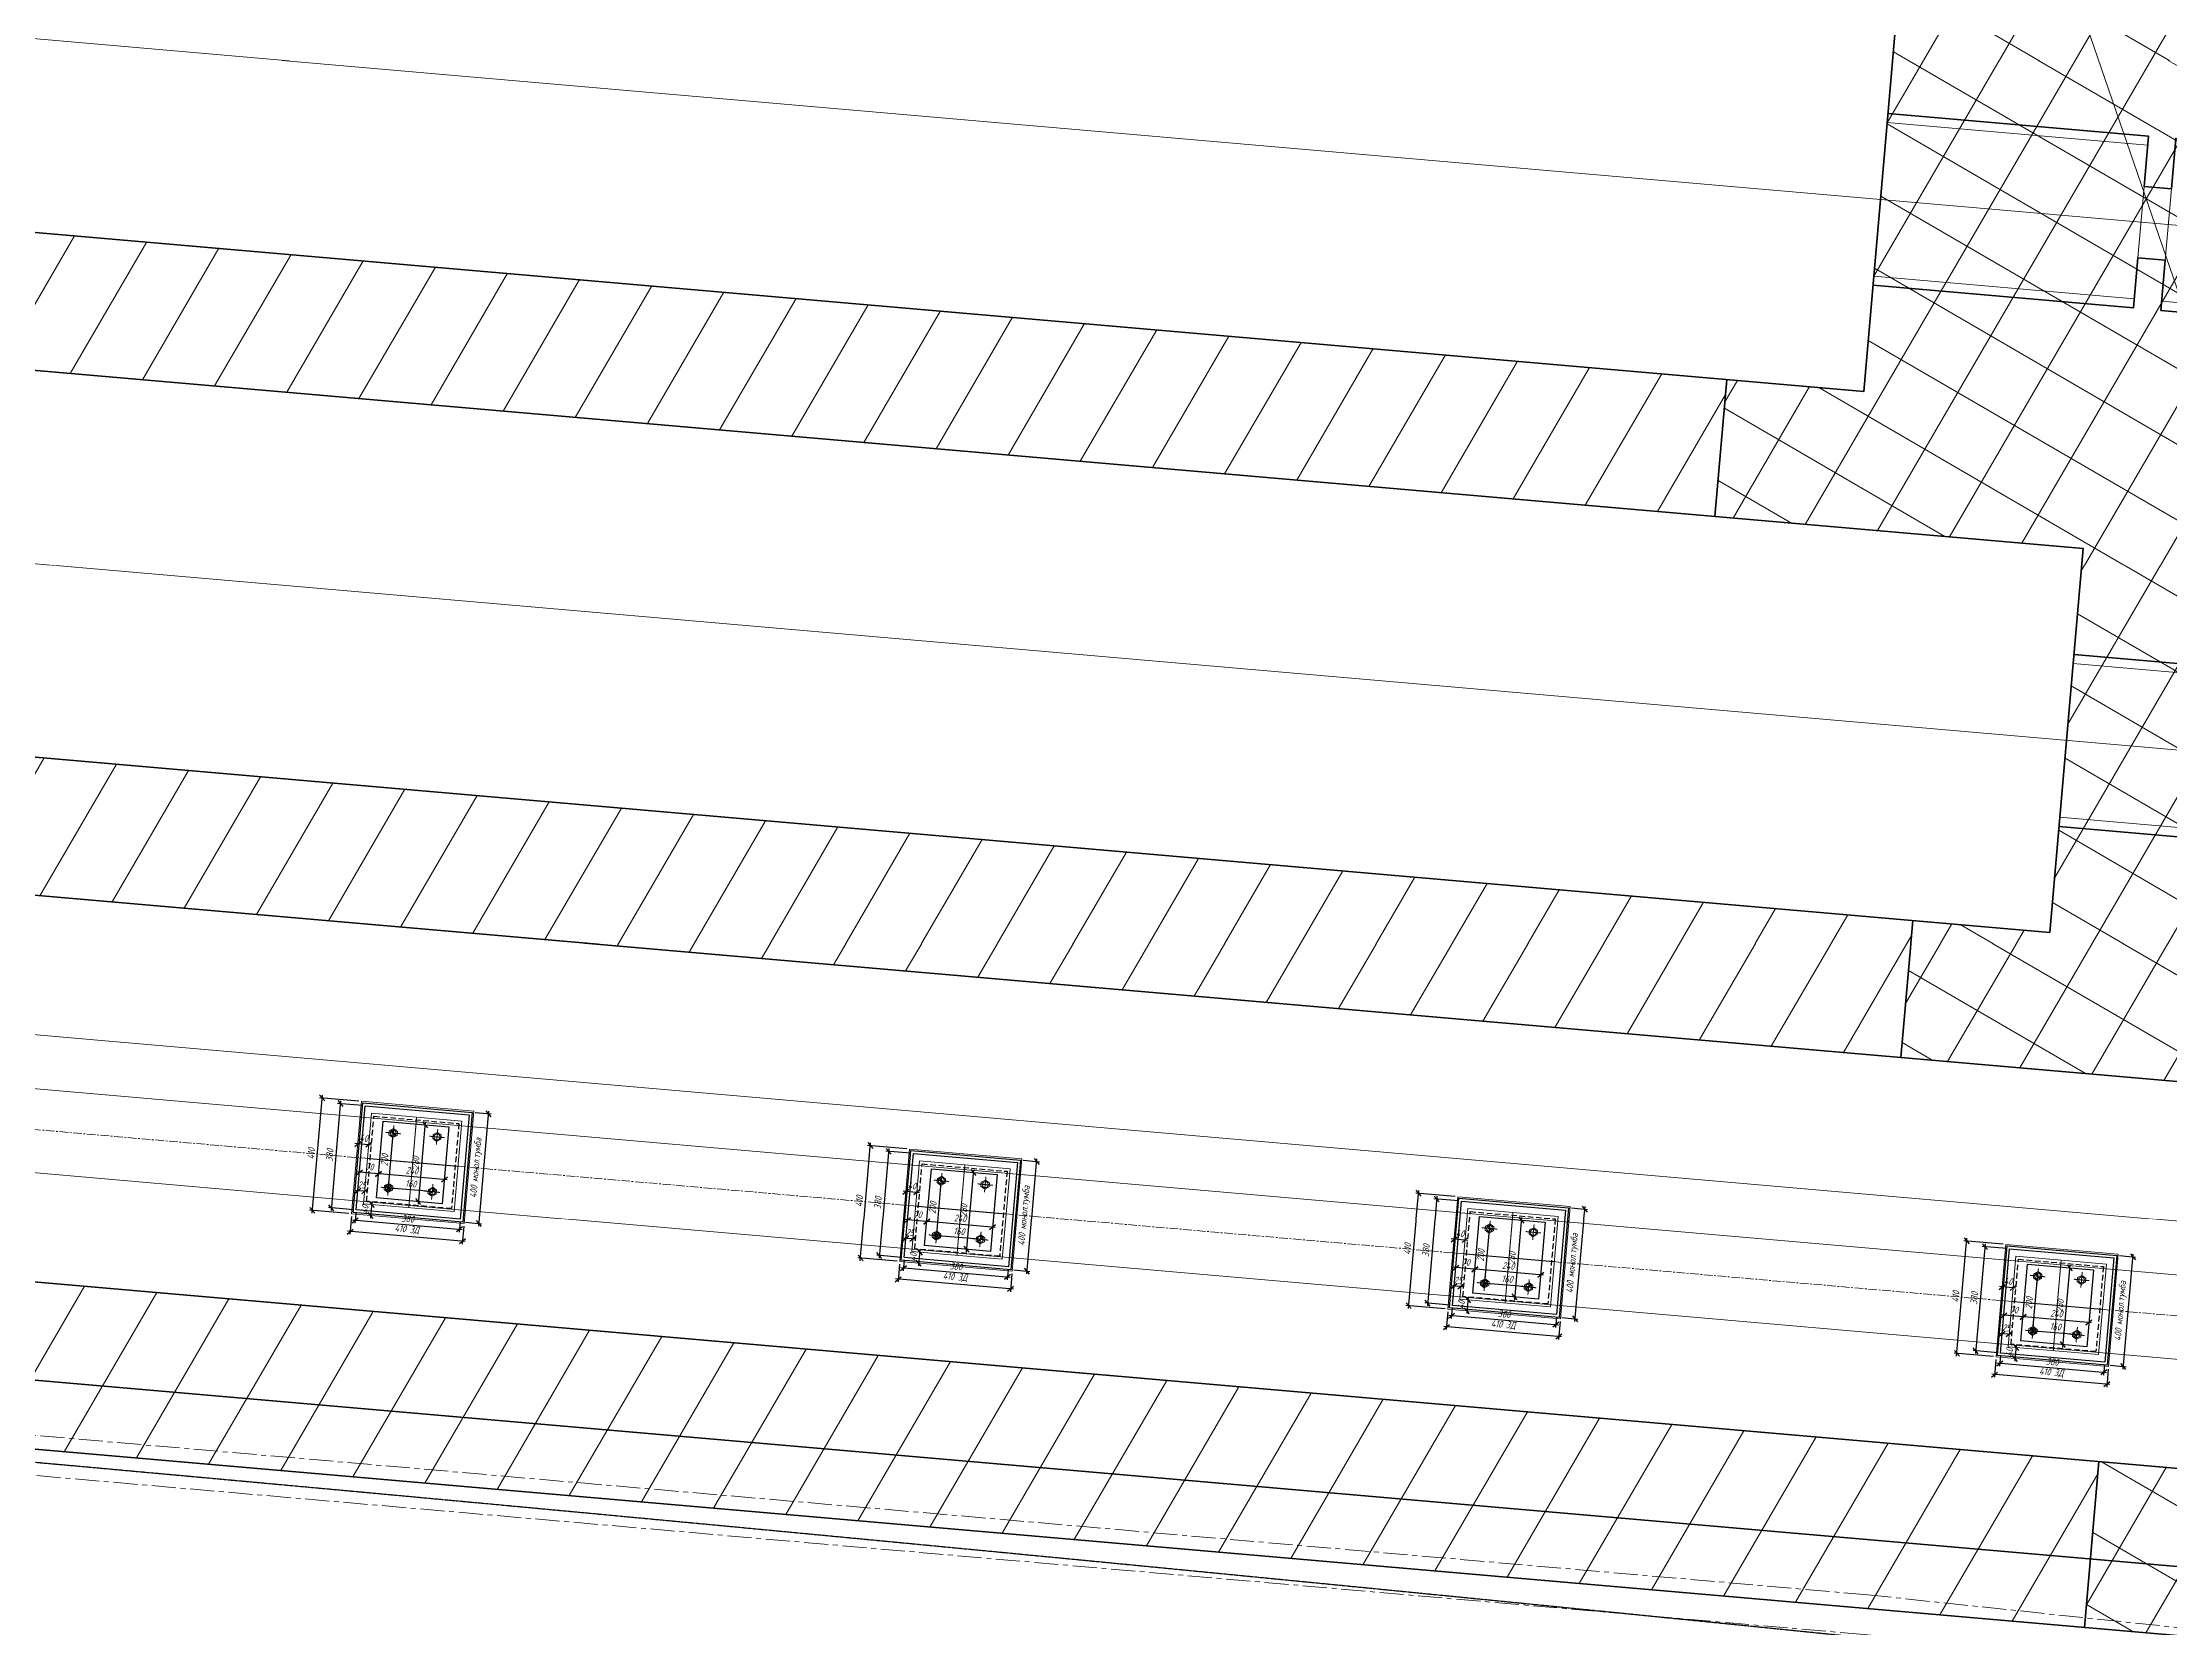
# Model space of a CAD drawing. Header units: millimetres. Extents: x 265754 to 14267433, y -6145605 to 2433772.
# Drawn here: x 8016554 to 8024285, y -584554 to -578795 of the extents above; entities that cross this region are included whole.
import ezdxf
from ezdxf import colors
from ezdxf.entities.mleader import LeaderData, LeaderLine
from ezdxf.math import Vec2, Vec3

# ---------------------------------------------------------------- set-up
doc = ezdxf.new("R2010")
doc.units = ezdxf.units.MM
for name, pattern in [('осевая', [2, 1.25, -0.25, 0.25, -0.25]), ('осеваяX2', [4, 2.5, -0.5, 0.5, -0.5]), ('Штриховая', [3, 2, -1])]:
    doc.linetypes.add(name, pattern=pattern)
for name, color, linetype, lineweight in [('Выноски', 3, 'Continuous', 15), ('ИС_Med', 7, 'Continuous', 35), ('ИС_Невид', 4, 'Штриховая', 18), ('ИС_Ось', 3, 'осевая', 18), ('ИС_Тон', 3, 'Continuous', 18), ('ИС_Штр', 3, 'Continuous', 9), ('МДП_Ось', 1, 'осеваяX2', 30)]:
    doc.layers.add(name, color=color, linetype=linetype, lineweight=lineweight)
doc.layers.add('ИС_Вспомогательная', color=2, linetype='Continuous', lineweight=18, plot=False)
doc.styles.add('0', font='isocpeur.ttf', dxfattribs={"width": 0.8, "oblique": 15})
doc.styles.add('ISOCPEUR', font='isocpeur.ttf', dxfattribs={"width": 0.8, "oblique": 15, "height": 2.5})
doc.dimstyles.new('М10', dxfattribs={"dimscale": 10, "dimtxt": 2.5, "dimasz": 2, "dimexe": 1, "dimexo": 1, "dimgap": 1, "dimtad": 1, "dimdec": 0, "dimtxsty": '0', "dimblk1": 'OBLIQUE', "dimblk2": 'OBLIQUE', "dimsah": 1, "dimcen": 2.5, "dimdle": 1, "dimclrd": 256, "dimclre": 256, "dimclrt": 256, "dimaunit": 1, "dimadec": 0, "dimazin": 0, "dimtfac": 0.75, "dimtdec": 0, "dimtmove": 1, "dimatfit": 2, "dimldrblk": 'OBLIQUE', "dimfxl": 1, "dimtolj": 1, "dimtzin": 0, "dimlwd": -1, "dimlwe": -1, "dimarcsym": 0})

# ---------------------------------------------------------------- blocks, each defined once
blk = doc.blocks.new('_None')
blk = doc.blocks.new('болт БО')
at = {"layer": 'ИС_Тон', "linetype": 'осевая'}
for p, q in [((-27.8473755350301, 0.1288116181356145), (27.84737553503055, -0.1288116181353871)), ((-0.1288116180771794, -27.84737553508876), (0.1288116183113743, 27.84737553520426))]:
    blk.add_line(p, q, dxfattribs=at)
at = {"layer": 'ИС_Тон'}
blk.add_lwpolyline([(14.96664636836476, -7.295342044146537), (15.03303712032357, 7.157535470322273), (0.07648264958743312, 16.64982433590194), (-14.96664636713922, 7.295342045052394), (-15.03303711909848, -7.157535469416189), (-0.07648264836325325, -16.64982433522869)], close=True, dxfattribs=at)
blk.add_circle((1.168700691778213e-10, -4.547473508864641e-13), 11, dxfattribs=at)
blk = doc.blocks.new('_OBLIQUE')
at = {"color": 0, "linetype": 'ByBlock', "lineweight": -2}
blk.add_line((0.5000000000000001, 0.4999999999999999), (-0.5000000000000001, -0.4999999999999999), dxfattribs=at)
blk = doc.blocks.new('*D1533')
at = {"layer": 'Defpoints', "transparency": 16777216}
blk.add_line((134.5914304819017, -114.4579757231986), (-45.40856951812748, -114.4579756184248), dxfattribs=at)
at = {"layer": 'Defpoints', "color": 0, "transparency": 16777216}
for p in [(-35.40856951812748, -114.4579756242165), (-35.40856951812748, -114.4579756242456), (124.5914304819016, -114.4579757191823)]:
    blk.add_point(p, dxfattribs=at)
at = {"layer": 'Defpoints', "transparency": 16777216, "xscale": 20, "yscale": 20, "zscale": 20}
for p, rotation in [((-35.40856951812748, -114.4579756242456), 179.9999999666495), ((124.5914304819016, -114.4579757173778), 359.9999999666495)]:
    blk.add_blockref('_OBLIQUE', p, dxfattribs=dict(at, rotation=rotation))
at = {"layer": 'Defpoints', "transparency": 16777216, "insert": (44.5914304949838, -91.95797567081172), "char_height": 25, "attachment_point": 5, "rotation": 359.99999996664945, "style": '0'}
blk.add_mtext('\\A1;160', dxfattribs=at)
blk = doc.blocks.new('*D1534')
at = {"layer": 'Defpoints', "transparency": 16777216}
blk.add_line((-35.40880475775335, -124.5088569954387), (-35.4088047577534, 95.49114300493969), dxfattribs=at)
at = {"layer": 'Defpoints', "color": 0, "transparency": 16777216}
for p in [(-35.4088047577534, 85.49114300493969), (-35.4088047577534, 85.49114300493969), (-35.40880479215413, -114.5088569954387)]:
    blk.add_point(p, dxfattribs=at)
at = {"layer": 'Defpoints', "transparency": 16777216, "xscale": 20, "yscale": 20, "zscale": 20}
for p, rotation in [((-35.4088047577534, 85.49114300493969), 90), ((-35.40880475775335, -114.5088569954387), 270)]:
    blk.add_blockref('_OBLIQUE', p, dxfattribs=dict(at, rotation=rotation))
at = {"layer": 'Defpoints', "transparency": 16777216, "insert": (-57.90880475775337, -14.5088569952495), "char_height": 25, "attachment_point": 5, "rotation": 90, "style": '0'}
blk.add_mtext('\\A1;200', dxfattribs=at)
blk = doc.blocks.new('*D1536')
at = {"layer": 'Defpoints', "transparency": 16777216}
blk.add_line((174.5911951518792, -66.70392639015336), (-85.40880484814988, -66.70392623881344), dxfattribs=at)
at = {"layer": 'Defpoints', "color": 0, "transparency": 16777216}
for p in [(-75.40880484814988, -66.70392624469241), (-75.40880484814988, -66.7039262446342), (164.5911951518792, -66.70392638715566)]:
    blk.add_point(p, dxfattribs=at)
at = {"layer": 'Defpoints', "transparency": 16777216, "xscale": 20, "yscale": 20, "zscale": 20}
for p, rotation in [((-75.40880484814988, -66.7039262446342), 179.9999999666495), ((164.5911951518792, -66.70392638433259), 359.9999999666495)]:
    blk.add_blockref('_OBLIQUE', p, dxfattribs=dict(at, rotation=rotation))
at = {"layer": 'Defpoints', "transparency": 16777216, "insert": (44.59119516496138, -44.2039263144834), "char_height": 25, "attachment_point": 5, "rotation": 359.99999996664945, "style": '0'}
blk.add_mtext('\\A1;240', dxfattribs=at)
blk = doc.blocks.new('*D1537')
at = {"layer": 'Defpoints', "transparency": 16777216}
blk.add_line((77.35079307766861, 135.49114293803), (77.35079307766868, -164.5088570619701), dxfattribs=at)
at = {"layer": 'Defpoints', "color": 0, "transparency": 16777216}
for p in [(77.35079324385154, 125.49114293803), (77.35079307763957, -154.5088570619701), (77.35079307766867, -154.5088570619701)]:
    blk.add_point(p, dxfattribs=at)
at = {"layer": 'Defpoints', "transparency": 16777216, "xscale": 20, "yscale": 20, "zscale": 20}
for p, rotation in [((77.35079307766861, 125.49114293803), 90), ((77.35079307766867, -154.5088570619701), 270)]:
    blk.add_blockref('_OBLIQUE', p, dxfattribs=dict(at, rotation=rotation))
at = {"layer": 'Defpoints', "transparency": 16777216, "insert": (54.85079307766863, -14.50885706197007), "char_height": 25, "attachment_point": 5, "rotation": 90, "style": '0'}
blk.add_mtext('\\A1;280', dxfattribs=at)
blk = doc.blocks.new('*D1538')
at = {"layer": 'Defpoints', "transparency": 16777216}
blk.add_line((-65.40880484809168, -66.70392624972737), (-155.4088048480917, -66.70392619734048), dxfattribs=at)
at = {"layer": 'Defpoints', "color": 0, "transparency": 16777216}
for p in [(-145.4088048480917, -66.70392620316125), (-145.4088048480917, -66.70392620316125), (-75.40880484809168, -66.70392624469241)]:
    blk.add_point(p, dxfattribs=at)
at = {"layer": 'Defpoints', "transparency": 16777216, "xscale": 20, "yscale": 20, "zscale": 20}
for p, rotation in [((-145.4088048480917, -66.70392620316125), 179.9999999666495), ((-75.40880484809168, -66.70392624390661), 359.9999999666495)]:
    blk.add_blockref('_OBLIQUE', p, dxfattribs=dict(at, rotation=rotation))
at = {"layer": 'Defpoints', "transparency": 16777216, "insert": (-110.408804834995, -44.20392622353393), "char_height": 25, "attachment_point": 5, "rotation": 359.99999996664945, "style": '0'}
blk.add_mtext('\\A1;70', dxfattribs=at)
blk = doc.blocks.new('*D1539')
at = {"layer": 'Defpoints', "transparency": 16777216}
blk.add_line((-110.4088048882259, -134.31600171639), (-155.4088048882259, -134.3160016901966), dxfattribs=at)
at = {"layer": 'Defpoints', "color": 0, "transparency": 16777216}
for p in [(-145.4088048882259, -134.3160016960464), (-145.4088048882259, -134.3160016960173), (-120.4088048882259, -134.3160017108894)]:
    blk.add_point(p, dxfattribs=at)
at = {"layer": 'Defpoints', "transparency": 16777216, "xscale": 20, "yscale": 20, "zscale": 20}
for p, rotation in [((-145.4088048882259, -134.3160016960173), 179.9999999666495), ((-120.4088048882259, -134.3160017105693), 359.9999999666495)]:
    blk.add_blockref('_OBLIQUE', p, dxfattribs=dict(at, rotation=rotation))
at = {"layer": 'Defpoints', "transparency": 16777216, "insert": (-132.9088048751582, -111.8160017034679), "char_height": 25, "attachment_point": 5, "rotation": 359.99999996664945, "style": '0'}
blk.add_mtext('\\A1;25', dxfattribs=at)
blk = doc.blocks.new('*D1540')
at = {"layer": 'Defpoints', "transparency": 16777216}
blk.add_line((-110.4088047874975, 35.37111904114136), (-170.4088047874975, 35.37111907606595), dxfattribs=at)
at = {"layer": 'Defpoints', "color": 0, "transparency": 16777216}
for p in [(-160.4088047874975, 35.37111907024519), (-160.4088047874975, 35.37111907024519), (-120.4088047874975, 35.37111904652556)]:
    blk.add_point(p, dxfattribs=at)
at = {"layer": 'Defpoints', "transparency": 16777216, "xscale": 20, "yscale": 20, "zscale": 20}
for p, rotation in [((-160.4088047874975, 35.37111907024519), 179.9999999666495), ((-120.4088047874975, 35.37111904696212), 359.9999999666495)]:
    blk.add_blockref('_OBLIQUE', p, dxfattribs=dict(at, rotation=rotation))
at = {"layer": 'Defpoints', "transparency": 16777216, "insert": (-140.4088047744008, 57.87111905837082), "char_height": 25, "attachment_point": 5, "rotation": 359.99999996664945, "style": '0'}
blk.add_mtext('\\A1;40', dxfattribs=at)
blk = doc.blocks.new('*D1541')
at = {"layer": 'Defpoints', "transparency": 16777216}
for p, q in [((-160.4088049446, -229.5088569208456), (-160.4088049823443, -294.353121638851)), ((249.5911950553709, -229.5088571642118), (249.5911950176266, -294.3531218775024)), ((259.5911950234473, -284.3531218833232), (-170.4088049765236, -284.3531216330302))]:
    blk.add_line(p, q, dxfattribs=at)
at = {"layer": 'Defpoints', "color": 0, "transparency": 16777216}
for p in [(-160.4088049387792, -219.5088569208456), (249.5911950611917, -219.5088571642118), (-160.4088049765236, -284.353121638851)]:
    blk.add_point(p, dxfattribs=at)
at = {"layer": 'Defpoints', "transparency": 16777216, "xscale": 20, "yscale": 20, "zscale": 20}
for p, rotation in [((-160.4088049765236, -284.353121638851), 179.9999999666495), ((249.5911950234473, -284.3531218775024), 359.9999999666495)]:
    blk.add_blockref('_OBLIQUE', p, dxfattribs=dict(at, rotation=rotation))
at = {"layer": 'Defpoints', "transparency": 16777216, "insert": (44.59119503765001, -259.9781217581767), "char_height": 25, "attachment_point": 5, "rotation": 359.99999996664945, "style": '0'}
blk.add_mtext('\\A1;410 ЗД', dxfattribs=at)
blk = doc.blocks.new('*D1542')
at = {"layer": 'Defpoints', "transparency": 16777216}
for p, q in [((-145.4088049357233, -214.5088569297513), (-145.4088049578483, -252.5192419070809)), ((234.5911950643058, -214.508857155306), (234.5911950421808, -252.51924212827)), ((244.5911950480016, -242.5192421340907), (-155.4088049520275, -242.5192419012601))]:
    blk.add_line(p, q, dxfattribs=at)
at = {"layer": 'Defpoints', "color": 0, "transparency": 16777216}
for p in [(-145.4088049299025, -204.5088569297513), (234.5911950701266, -204.508857155306), (-145.4088049520275, -242.5192419070809)]:
    blk.add_point(p, dxfattribs=at)
at = {"layer": 'Defpoints', "transparency": 16777216, "xscale": 20, "yscale": 20, "zscale": 20}
for p, rotation in [((-145.4088049520275, -242.5192419070809), 179.9999999666495), ((234.5911950480016, -242.51924212827), 359.9999999666495)]:
    blk.add_blockref('_OBLIQUE', p, dxfattribs=dict(at, rotation=rotation))
at = {"layer": 'Defpoints', "transparency": 16777216, "insert": (44.59119506108377, -220.0192420176754), "char_height": 25, "attachment_point": 5, "rotation": 359.99999996664945, "style": '0'}
blk.add_mtext('\\A1;380', dxfattribs=at)
blk = doc.blocks.new('*D1543')
at = {"layer": 'Defpoints', "transparency": 16777216}
blk.add_line((-91.226928610442, -169.5088569619111), (-91.22692861044199, -229.5088569618821), dxfattribs=at)
at = {"layer": 'Defpoints', "color": 0, "transparency": 16777216}
for p in [(-91.22692858669328, -179.5088569619111), (-91.226928610442, -219.5088569618821), (-91.226928610442, -219.5088569618821)]:
    blk.add_point(p, dxfattribs=at)
at = {"layer": 'Defpoints', "transparency": 16777216, "xscale": 20, "yscale": 20, "zscale": 20}
for p, rotation in [((-91.226928610442, -179.5088569619111), 90), ((-91.226928610442, -219.5088569618821), 270)]:
    blk.add_blockref('_OBLIQUE', p, dxfattribs=dict(at, rotation=rotation))
at = {"layer": 'Defpoints', "transparency": 16777216, "insert": (-113.7269285985676, -199.5088569619402), "char_height": 25, "attachment_point": 5, "rotation": 90, "style": '0'}
blk.add_mtext('\\A1;40', dxfattribs=at)
blk = doc.blocks.new('*D1544')
at = {"layer": 'Defpoints', "transparency": 16777216}
for p, q in [((-155.4088047043479, 175.4911430702487), (-245.8727593066289, 175.4911430702487)), ((-235.8727593066289, 185.4911430702487), (-235.8727593066288, -214.5088569297515)), ((-155.4088049299026, -204.5088569297515), (-245.8727593066288, -204.5088569297515))]:
    blk.add_line(p, q, dxfattribs=at)
at = {"layer": 'Defpoints', "color": 0, "transparency": 16777216}
for p in [(-145.4088047043479, 175.4911430702487), (-235.8727593066288, -204.5088569297515), (-145.4088049299026, -204.5088569297515)]:
    blk.add_point(p, dxfattribs=at)
at = {"layer": 'Defpoints', "transparency": 16777216, "xscale": 20, "yscale": 20, "zscale": 20}
for p, rotation in [((-235.8727593066289, 175.4911430702487), 90), ((-235.8727593066288, -204.5088569297515), 270)]:
    blk.add_blockref('_OBLIQUE', p, dxfattribs=dict(at, rotation=rotation))
at = {"layer": 'Defpoints', "transparency": 16777216, "insert": (-258.3727593066288, -14.50885692975131), "char_height": 25, "attachment_point": 5, "rotation": 90, "style": '0'}
blk.add_mtext('\\A1;380', dxfattribs=at)
blk = doc.blocks.new('*D1545')
at = {"layer": 'Defpoints', "transparency": 16777216}
for p, q in [((-170.4088046954421, 190.4911430791545), (-313.6341531854124, 190.4911430791545)), ((-303.6341531854123, -229.5088569208457), (-303.6341531854124, 200.4911430791545)), ((-170.4088049387793, -219.5088569208457), (-313.6341531854123, -219.5088569208457))]:
    blk.add_line(p, q, dxfattribs=at)
at = {"layer": 'Defpoints', "color": 0, "transparency": 16777216}
for p in [(-303.6341531854124, 190.4911430791545), (-160.4088046954421, 190.4911430791545), (-160.4088049387793, -219.5088569208457)]:
    blk.add_point(p, dxfattribs=at)
at = {"layer": 'Defpoints', "transparency": 16777216, "xscale": 20, "yscale": 20, "zscale": 20}
for p, rotation in [((-303.6341531854124, 190.4911430791545), 90), ((-303.6341531854123, -219.5088569208457), 270)]:
    blk.add_blockref('_OBLIQUE', p, dxfattribs=dict(at, rotation=rotation))
at = {"layer": 'Defpoints', "transparency": 16777216, "insert": (-326.1341531854123, -14.50885692084554), "char_height": 25, "attachment_point": 5, "rotation": 90, "style": '0'}
blk.add_mtext('\\A1;410', dxfattribs=at)
blk = doc.blocks.new('*D1535')
at = {"layer": 'Defpoints', "transparency": 16777216}
for p, q in [((254.5911953015894, 185.4911428387568), (313.4498260339898, 185.4911428387568)), ((303.4498260339899, -224.5088571612433), (303.4498260339898, 195.4911428387569)), ((254.5911950641895, -214.5088571612433), (313.4498260339899, -214.5088571612433))]:
    blk.add_line(p, q, dxfattribs=at)
at = {"layer": 'Defpoints', "color": 0, "transparency": 16777216}
for p in [(244.5911953015894, 185.4911428387568), (303.4498260339898, 185.4911428387568), (244.5911950641895, -214.5088571612433)]:
    blk.add_point(p, dxfattribs=at)
at = {"layer": 'Defpoints', "transparency": 16777216, "xscale": 20, "yscale": 20, "zscale": 20}
for p, rotation in [((303.4498260339898, 185.4911428387568), 90), ((303.4498260339899, -214.5088571612433), 270)]:
    blk.add_blockref('_OBLIQUE', p, dxfattribs=dict(at, rotation=rotation))
at = {"layer": 'Defpoints', "transparency": 16777216, "insert": (277.1998260339898, -14.5088571612433), "char_height": 25, "attachment_point": 5, "rotation": 90, "style": '0'}
blk.add_mtext('\\A1;400 монол.тумба', dxfattribs=at)
blk = doc.blocks.new('Б18')
for points in [[(8.99115982323923, 0.3039644652573941), (8.74112355066967, 0.3039644652840536), (8.74112355066842, 0.120433292327931), (8.64112355066834, 0.1204332923286699), (8.641123550669647, 0.3039644652847926), (7.691204261254541, 0.3040158012674112)], [(8.99115982323491, -0.3230978806548421), (8.741123550665293, -0.3230978806281826), (8.7411235506666, -0.1395667076720883), (8.641123550666578, -0.1395667076714346), (8.641123550665327, -0.3230978806275004), (7.691188014679369, -0.3230465446448534)]]:
    blk.add_lwpolyline(points)
at = {"layer": 'ИС_Med'}
blk.add_lwpolyline([(-7.708876443997781, -0.709679294173867), (7.691123555996398, -0.709679294173867), (7.691123555996398, 0.6903207058203407), (-7.708876443997724, 0.6903207058203122)], close=True, dxfattribs=at)
at = {"layer": 'ИС_Невид', "ltscale": 4}
for points in [[(8.641123550666578, -0.1395667076714346), (8.64112355066834, 0.1204332923286699)], [(8.7411235506666, -0.1395667076720883), (8.74112355066842, 0.120433292327931)]]:
    blk.add_lwpolyline(points, dxfattribs=at)
at = {"layer": 'ИС_Ось', "linetype": 'осевая', "ltscale": 25}
blk.add_lwpolyline([(-9.008876443986026, -0.00967929416222546), (8.991123556013918, -0.00967929416222546)], dxfattribs=at)
at = {"layer": 'ИС_Тон'}
for points in [[(8.641123550669477, 0.2704332923286756), (7.691203392494458, 0.2704846283113227)], [(8.641123550665554, -0.2895667076713835), (7.691188883439509, -0.2895153716887364)], [(8.99115982323508, -0.2895667076987536), (8.74112355066552, -0.2895667076720656)]]:
    blk.add_lwpolyline(points, dxfattribs=at)
blk = doc.blocks.new('*U1648')
at = {"layer": 'Defpoints'}
for points in [[(244.5911950641894, -214.5088571612432), (-155.4088049358397, -214.5088569238142), (-155.4088046984107, 185.4911430761858), (244.5911953015893, 185.4911428387568)], [(164.5911950997834, -154.5088571137458), (-75.40880490021664, -154.5088569712825), (-75.40880473400466, 125.4911430286884), (164.5911952659953, 125.4911428862542)]]:
    blk.add_lwpolyline(points, close=True, dxfattribs=at)
at = {"layer": 'Defpoints', "color": 1, "ltscale": 250}
blk.add_lwpolyline([(234.5911950701266, -204.508857155306), (-145.4088049299025, -204.5088569297513), (-145.4088047043479, 175.4911430702487), (234.5911952956812, 175.491142844694)], close=True, dxfattribs=at)
at = {"layer": 'Defpoints', "color": 1, "linetype": 'Штриховая', "ltscale": 10}
blk.add_lwpolyline([(199.5911950909067, -169.5088571345259), (-110.4088049090933, -169.5088569505315), (-110.4088047250989, 140.4911430494976), (199.5911952749011, 140.4911428654741)], close=True, dxfattribs=at)
at = {"layer": 'ИС_Тон'}
for points in [[(249.5911950611917, -219.5088571642118), (-160.4088049387792, -219.5088569208456), (-160.4088046954421, 190.4911430791544), (249.5911953045579, 190.4911428357882)], [(209.5911950849404, -179.5088571404631), (-120.4088049150596, -179.5088569445943), (-120.4088047191617, 150.4911430554057), (209.5911952808383, 150.4911428595369)]]:
    blk.add_lwpolyline(points, close=True, dxfattribs=at)
at = {"layer": 'ИС_Тон', "linetype": 'осевая'}
for points in [[(44.59119508491131, -179.5088570424996), (44.59119528080919, 150.4911429575004)], [(209.5911951828748, -14.50885714046308), (-120.4088048170961, -14.5088569445943)]]:
    blk.add_lwpolyline(points, dxfattribs=at)
at = {"layer": 'ИС_Тон', "rotation": 179.9999999659908}
for p in [(-35.40880475763697, 85.49114300496876), (124.5911952423339, 85.49114291000296), (-35.4088048763515, -114.5088569950312), (124.5911951236485, -114.5088570900261)]:
    blk.add_blockref('болт БО', p, dxfattribs=at)
at = {"layer": 'Defpoints'}
for base, p1, p2, angle, picture, middle in [((-303.6341531854124, 190.4911430791545), (-160.4088049387792, -219.5088569208456), (-160.4088046954421, 190.4911430791544), 269.9999999666495, '*D1545', (-326.1341531854123, -14.50885692084554)), ((-235.8727593066288, -204.5088569297515), (-145.4088047043479, 175.4911430702487), (-145.4088049299025, -204.5088569297513), 269.9999999666495, '*D1544', (-258.3727593066288, -14.50885692975131)), ((-35.4088047577534, 85.49114300493969), (-35.40880479215411, -114.5088569954387), (-35.40880475775339, 85.49114300493966), 269.9999999666495, '*D1534', (-57.90880475775337, -14.5088569952495)), ((77.35079307766867, -154.5088570619701), (77.35079324385151, 125.49114293803), (77.35079307763954, -154.50885706197), 269.9999999666495, '*D1537', (54.85079307766863, -14.50885706197007)), ((-145.4088048480917, -66.70392620316125), (-75.40880484809168, -66.70392624469241), (-145.4088048480917, -66.70392620316125), 179.9999999666495, '*D1538', (-110.408804834995, -44.20392622353393)), ((-75.40880484804427, -66.70392624466149), (164.5911951518792, -66.70392638715566), (-75.40880484814988, -66.70392624469241), 179.9999999666495, '*D1536', (44.59119516496138, -44.2039263144834)), ((-35.40856951812748, -114.4579756242456), (124.5914304819016, -114.4579757191823), (-35.40856951812748, -114.4579756242165), 179.9999999666495, '*D1533', (44.5914304949838, -91.95797567081172)), ((-145.4088049520275, -242.5192419070809), (234.5911950701266, -204.508857155306), (-145.4088049299025, -204.5088569297513), 179.9999999666495, '*D1542', (44.59119506108377, -220.0192420176754))]:
    dim = blk.add_linear_dim(base=base, p1=p1, p2=p2, angle=angle, dimstyle='М10', dxfattribs=at)
    dim.commit()
    dim.dimension.update_dxf_attribs({"geometry": picture, "text_midpoint": middle})
for base, p1, p2, angle, text, picture, middle in [((303.4498260339898, 185.4911428387568), (244.5911950641894, -214.5088571612432), (244.5911953015893, 185.4911428387568), 269.9999999666495, '<> монол.тумба', '*D1535', (277.1998260339898, -14.5088571612433)), ((-160.4088049765236, -284.353121638851), (249.5911950611917, -219.5088571642118), (-160.4088049387792, -219.5088569208456), 179.9999999666495, '<> ЗД', '*D1541', (44.59119503765001, -259.9781217581767))]:
    dim = blk.add_linear_dim(base=base, p1=p1, p2=p2, angle=angle, text=text, dimstyle='М10', dxfattribs=at)
    dim.commit()
    dim.dimension.update_dxf_attribs({"geometry": picture, "text_midpoint": middle})
for base, p1, p2, angle, picture, middle, set_off in [((-160.4088047875004, 35.37111907022938), (-120.4088047875004, 35.37111904650976), (-160.4088047875004, 35.37111907022938), 179.9999999666495, '*D1540', (-140.4088047875004, 35.37111905835502), (-2.899014361901209e-12, -1.580247044330463e-11)), ((-145.4088048882318, -134.3160016960212), (-120.4088048882318, -134.3160017108933), (-145.4088048882318, -134.3160016960503), 179.9999999666495, '*D1539', (-132.9088048882609, -134.3160017034718), (-5.897504706808832e-12, -3.893774191965349e-12)), ((-91.22692861044428, -219.508856961886), (-91.22692858669552, -179.508856961915), (-91.22692861044425, -219.5088569618859), 269.9999999666495, '*D1543', (-91.22692859856988, -199.5088569619441), (-2.273736754432321e-12, -3.893774191965349e-12))]:
    dim = blk.add_linear_dim(base=base, p1=p1, p2=p2, angle=angle, dimstyle='М10', dxfattribs=at)
    dim.commit()
    dim.dimension.update_dxf_attribs({"geometry": picture, "text_midpoint": middle, "dimtype": 128, "insert": set_off})
blk = doc.blocks.new('*U1660')
at = {"layer": 'ИС_Med', "color": 0, "linetype": 'ByBlock', "lineweight": -2, "transparency": 16777216}
for p in [(8000, 0), (10000, 0), (12000, 0), (14000, 0)]:
    blk.add_blockref('*U1648', p, dxfattribs=at)
blk = doc.blocks.new('План Узловая')
at = {"layer": 'ИС_Ось', "ltscale": 0.08, "flags": 128}
blk.add_lwpolyline([(145961.2321591377, 12789.12107646465), (153135.0457855463, -8070.308451473713)], dxfattribs=at)
at = {"layer": 'Выноски'}
ml = blk.add_multileader_mtext('Standard', dxfattribs=at)
ml.set_content('Ось путепровода\\PОсь проезжей части', color=256, style='ISOCPEUR')
ml.set_leader_properties(color=256)
ml.set_arrow_properties(name='NONE')
ml.build(insert=Vec2(0, 0))
ml.multileader.update_dxf_attribs({"text_left_attachment_type": 6, "text_right_attachment_type": 6, "dogleg_length": 2, "arrow_head_size": 500, "scale": 200})
ctx = ml.context
ctx.base_point, ctx.scale, ctx.char_height, ctx.arrow_head_size, ctx.landing_gap_size, ctx.plane_origin, ctx.plane_x_axis, ctx.plane_y_axis = Vec3(13839.92619156837, 3519.031026244164), 200, 500, 500, 125, Vec3(7982.3427734375, 9376.900268435478), Vec3(1, 2.842170943040402e-15), Vec3(-2.842170943040402e-15, 1)
ctx.left_attachment, ctx.right_attachment, ctx.text_align_type = 6, 6, 1
notes = []
notes.append((ctx, [(0, (1, 1, 0), (13739.92619156837, 3519.031026244164), (1, 5.684341886080802e-16), 100, [(0, [(12905.34992742538, 1676.732035160065)], 0, [])])]))
ctx.mtext.insert, ctx.mtext.text_direction, ctx.mtext.rotation, ctx.mtext.width, ctx.mtext.alignment, ctx.mtext.flow_direction = Vec3(16541.91348958015, 4169.031026721001), Vec3(1, 2.842170943040402e-15), 2.842170943040402e-15, 6401.925370128336, 2, 5
ctx.mtext.has_bg_fill, ctx.mtext.bg_color, ctx.mtext.bg_scale_factor, ctx.mtext.bg_transparency, ctx.mtext.use_window_bg_color = 1, -1023410167, 1.5, 0, 1
ml = blk.add_multileader_mtext('Standard', dxfattribs=at)
ml.set_content('Металлическое барьерное ограждение', color=256, style='ISOCPEUR')
ml.set_leader_properties(color=256)
ml.set_arrow_properties(name='NONE')
ml.build(insert=Vec2(0, 0))
ml.multileader.update_dxf_attribs({"text_left_attachment_type": 6, "text_right_attachment_type": 6, "dogleg_length": 2, "arrow_head_size": 500, "scale": 200})
ctx = ml.context
ctx.base_point, ctx.scale, ctx.char_height, ctx.arrow_head_size, ctx.landing_gap_size, ctx.plane_origin, ctx.plane_x_axis, ctx.plane_y_axis = Vec3(11405.32098464839, -1045.000205874447), 200, 500, 500, 125, Vec3(11962.09887909889, 7253.385015964508), Vec3(1, 2.842170943040402e-15), Vec3(-2.842170943040402e-15, 1)
ctx.left_attachment, ctx.right_attachment, ctx.text_align_type = 6, 6, 1
notes.append((ctx, [(1, (1, 1, 0), (18409.29558086395, -1045.000205874443), (-1, -5.684341886080802e-16), 100, [(0, [(19055.44950437546, -2159.743557214737)], 0, [])])]))
ctx.mtext.insert, ctx.mtext.text_direction, ctx.mtext.rotation, ctx.mtext.width, ctx.mtext.alignment, ctx.mtext.flow_direction = Vec3(14857.30828285217, -395.0002059936523), Vec3(1, 2.842170943040402e-15), 2.842170943040402e-15, 7049.42080516668, 2, 5
ctx.mtext.has_bg_fill, ctx.mtext.bg_color, ctx.mtext.bg_scale_factor, ctx.mtext.bg_transparency, ctx.mtext.use_window_bg_color = 1, -1023410167, 1.5, 0, 1
for ctx, leaders in notes:
    for number, flags, end, landing, length, lines in leaders:
        leader = LeaderData()
        leader.index, (leader.has_last_leader_line, leader.has_dogleg_vector, leader.attachment_direction) = number, flags
        leader.last_leader_point, leader.dogleg_vector, leader.dogleg_length = Vec3(end), Vec3(landing), length
        for number, points, colour, breaks in lines:
            line = LeaderLine()
            line.index, line.vertices, line.color, line.breaks = number, Vec3.list(points), colors.encode_raw_color(colour), breaks
            leader.lines.append(line)
        ctx.leaders.append(leader)
at = {"layer": 'ИС_Штр'}
h = blk.add_hatch(dxfattribs=at)
h.set_pattern_fill('ANSI31', color=256, scale=75, angle=14.81052377493742)
h.set_pattern_definition([(59.81052377493726, (120320.8886004558, 2928.285521867685), (-205.8274345762676, 119.7438215556539), [])])
h.paths.add_polyline_path([(149059.7928346425, -2026.322643964901), (134713.9402800658, -778.7191483884817), (134661.5236054168, -1381.444203735096), (138487.1553600952, -1714.198369331134), (139032.8455429614, -2363.865881068516), (139630.5772414431, -2415.8483027193), (140280.2632982573, -1870.168474101054), (149007.3761599955, -2629.04769928474)])
at = {"layer": 'ИС_Med'}
for p, q in [((148340.3516950054, -558.4714165476616), (148383.67126082, -60.35153622715734)), ((149007.3761599955, -2629.04769928474), (149059.7928346427, -2026.322643964842))]:
    blk.add_line(p, q, dxfattribs=at)
for points in [[(100316.008298218, 523.9979243006092), (131475.714289412, -853.4430402909638), (150584.6613865011, -2515.274507266062), (174784.5082886576, -5065.991315132997), (175222.1622255126, -5108.860936239944), (175358.3266506573, -5123.232127965079)], [(175448.0385777554, -5384.089144612546), (175196.8560403562, -5357.578604926239), (174759.2194194672, -5314.710679935117), (150560.7268070293, -2764.136617122218), (131459.3566491527, -1102.9640874248), (100403.3989239456, 269.8905978712137)]]:
    blk.add_lwpolyline(points, dxfattribs=at)
at = {"layer": 'ИС_Ось', "color": 2, "ltscale": 70}
for points in [[(172669.4865019924, -5094.448025299484), (148220.3896199672, -2510.588124022877), (129234.6710553742, -859.4733675673124), (98054.57211781928, 518.8690849919221), (65324.98813192089, 159.4965908002632), (33630.76804503257, -1936.293949172323), (8903.024143849587, -4780.269644752174)], [(172654.2472980657, -5238.644997055766), (148206.487485762, -2654.926401646415), (129225.1836240305, -1004.195574880687), (98052.16449633686, 373.8339087393761), (65330.57200592806, 14.54916157400294), (33643.84309371328, -2080.746022053769), (8919.59160160087, -4924.320050317932)]]:
    blk.add_lwpolyline(points, dxfattribs=at)
at = {"layer": 'ИС_Med', "xscale": 999.9999999999999, "yscale": 999.9999999999999, "zscale": 999.9999999999999, "rotation": 355.0297120294017}
blk.add_blockref('Б18', (141957.1956215899, -696.2792133506737), dxfattribs=at)
at = {"layer": 'ИС_Med', "rotation": 355.0313470506258}
blk.add_blockref('*U1660', (134917.8114156997, -228.2042253320105), dxfattribs=at)
at = {"layer": 'Выноски', "ltscale": 0.3}
ml = blk.add_multileader_mtext('Standard', dxfattribs=at)
ml.set_content('Начало путепровода \\PПК 1+40,18', color=256, style='ISOCPEUR')
ml.set_leader_properties(color=256)
ml.set_arrow_properties(name='NONE')
ml.build(insert=Vec2(0, 0))
ml.multileader.update_dxf_attribs({"text_left_attachment_type": 6, "text_right_attachment_type": 6, "dogleg_length": 2, "arrow_head_size": 300, "scale": 200})
ctx = ml.context
ctx.base_point, ctx.scale, ctx.char_height, ctx.arrow_head_size, ctx.landing_gap_size, ctx.plane_origin, ctx.plane_x_axis, ctx.plane_y_axis = Vec3(1024.793878124878, 2213.273277401923), 200, 500, 300, 125, Vec3(-1995.070712327957, 7387.238701581955), Vec3(1, 2.842170943040402e-15), Vec3(-2.842170943040402e-15, 1)
ctx.left_attachment, ctx.right_attachment = 6, 6
notes = []
notes.append((ctx, [(1, (1, 1, 0), (6668.768474340439, 2213.273277401924), (-1, -2.842170943040401e-16), 100, [(0, [(7895.488041639328, 1091.446149468422)], 0, [])])]))
ctx.mtext.insert, ctx.mtext.text_direction, ctx.mtext.rotation, ctx.mtext.width, ctx.mtext.flow_direction = Vec3(1149.793878078461, 2813.273277401924), Vec3(1, 2.842170943040402e-15), 2.842170943040402e-15, 5487.643685489066, 5
ctx.mtext.has_bg_fill, ctx.mtext.bg_color, ctx.mtext.bg_scale_factor, ctx.mtext.bg_transparency, ctx.mtext.use_window_bg_color = 1, -1023410167, 1.5, 0, 1
for ctx, leaders in notes:
    for number, flags, end, landing, length, lines in leaders:
        leader = LeaderData()
        leader.index, (leader.has_last_leader_line, leader.has_dogleg_vector, leader.attachment_direction) = number, flags
        leader.last_leader_point, leader.dogleg_vector, leader.dogleg_length = Vec3(end), Vec3(landing), length
        for number, points, colour, breaks in lines:
            line = LeaderLine()
            line.index, line.vertices, line.color, line.breaks = number, Vec3.list(points), colors.encode_raw_color(colour), breaks
            leader.lines.append(line)
        ctx.leaders.append(leader)
at = {"layer": 'ИС_Штр'}
h = blk.add_hatch(dxfattribs=at)
h.set_pattern_fill('ANSI37', color=256, scale=75, angle=14.81052377493742)
h.set_pattern_definition([(59.81052396495632, (146057.9824495702, 9826.41358127474), (-205.8274349733927, 119.7438208730364), []), (149.8105239649563, (146057.9824495702, 9826.41358127474), (-119.7438208730364, -205.8274349733926), [])])
h.paths.add_polyline_path([(147126.968253771, 9594.808243961132), (146979.5392872523, 10023.49015538965), (146858.8497429428, 10036.21109741612), (146886.1353537516, 10295.08248689416), (146861.76413332, 10365.94713178149), (146829.8241699437, 9998.678198355308), (146580.7280935861, 10020.3411239151), (146596.6290750408, 10203.18217574817), (146497.0050989673, 10211.84608891251), (146481.1041175128, 10029.00503707951), (145534.6807981324, 10111.36335809046), (145501.1832721488, 9726.184436736861)], flags=17)
h.paths.add_polyline_path([(148111.1436402407, 9515.279144627857), (148151.682682382, 9899.892054356984), (147206.9576828052, 9999.519758940442), (147226.1957015791, 10182.03986764164), (147126.7465966878, 10192.52202087152), (147107.5085779139, 10010.00191217038), (146979.5392872523, 10023.49015538965), (147126.968253771, 9594.808243961132)], flags=17)
h.paths.add_polyline_path([(148217.4123184214, 10523.49994534958), (148246.7474356973, 10801.815964101), (146654.1326354639, 10969.68104836228), (146769.8090439414, 10633.32663264382), (146884.1523070802, 10623.38263981231), (146861.76413332, 10365.94713178149), (146886.1353537516, 10295.08248689416), (146924.5793788882, 10659.81898753578), (147173.2382138595, 10633.60980228998), (147154.0001950855, 10451.08969358879), (147253.4492999768, 10440.60754035891), (147272.6873187506, 10623.1276490601)])
h.paths.add_polyline_path([(148246.7474356973, 10801.815964101), (148257.8937854629, 10907.56661309884), (148755.1387294793, 10855.15590812708), (148771.6448599465, 11014.16279268882), (146559.5787023735, 11244.61725477688), (146654.1326354639, 10969.68104836228)])
h.paths.add_polyline_path([(146654.1326354639, 10969.68104836228), (146564.4265308391, 11230.52113498462), (146345.0602433168, 11263.27309822047), (145142.0690070622, 11367.89260869421), (145124.3580964262, 11164.23967450537), (145622.4780564406, 11120.92010176013), (145617.7028968308, 11066.01184290351), (146318.024959429, 11005.10753275151)])
h.paths.add_polyline_path([(146635.0562307228, 10645.04556537222), (146769.8090439414, 10633.32663264382), (146654.1326354639, 10969.68104836228), (146318.024959429, 11005.10753275151), (145617.7028968308, 11066.01184290351), (145589.0089353408, 10736.06780042272), (146535.4322546493, 10653.70947853668), (146519.5312731948, 10470.8684267035), (146619.1552492683, 10462.20451353909)])
h.paths.add_polyline_path([(146519.5312731948, 10470.8684267035), (146532.5271429413, 10620.30439081369), (145586.1038236289, 10702.66271265293), (145561.8306642959, 10423.55226926302), (146508.2584316852, 10341.24509466934)])
h.paths.add_polyline_path([(146484.0092292207, 10062.41012480238), (146497.0050989673, 10211.84608891251), (146508.2584316852, 10341.24509466934), (145561.8306642959, 10423.55226926302), (145537.5859098441, 10144.76844586019)], flags=17)
h.paths.add_polyline_path([(146856.9784841186, 10310.91825597238), (146607.8824077587, 10332.58118150558), (146596.6290750408, 10203.18217574817), (146583.6332052941, 10053.74621163803), (146832.7292816515, 10032.08328607818)], flags=16)
h.paths.add_polyline_path([(146781.7412278532, 10598.63120251475), (146632.1511190149, 10611.64047764923), (146619.1552492683, 10462.20451353909), (146607.8824077587, 10332.58118150558), (146856.9784841186, 10310.91825597238), (146861.76413332, 10365.94713178149)], flags=17)
h.paths.add_polyline_path([(147169.7234249304, 10600.26335092564), (146921.0645899592, 10626.4725361715), (146891.6803920408, 10347.69086633279), (147140.3392270145, 10321.48168111098), (147154.0001950855, 10451.08969358879)], flags=17)
h.paths.add_polyline_path([(147126.7465966878, 10192.52202087152), (147140.3392270145, 10321.48168111098), (146891.6803920408, 10347.69086633279), (146886.1353537516, 10295.08248689416), (146967.5074836142, 10058.475251625), (147111.023366843, 10043.34836353466)], flags=17)
h.paths.add_polyline_path([(147921.8136707832, 9957.850421757787), (147951.133582911, 10236.02218214428), (147239.7883319057, 10310.99952788081), (147226.1957015791, 10182.03986764164), (147210.4724717342, 10032.86621030478)], flags=17)
h.paths.add_polyline_path([(148184.5187128503, 10211.42287884885), (148213.8975294874, 10490.1534939385), (147269.1725298216, 10589.7811976957), (147253.4492999768, 10440.60754035891), (147239.7883319057, 10310.99952788081)])
h.paths.add_polyline_path([(148184.5187128503, 10211.42287884885), (147951.133582911, 10236.02218214428), (147921.8136707832, 9957.850421757787), (148155.1974713161, 9933.238505768008)], flags=17)
h.paths.add_polyline_path([(150984.9593658225, 2978.027980849496), (151482.2048902787, 2925.617214698461), (151534.6156564287, 3422.862739141448), (150156.4428254857, 3568.125170689891), (150303.1929707079, 4960.412639160757), (150800.4384951652, 4908.001873023633), (150852.849261314, 5405.247397452302), (149474.676430371, 5550.509829000745), (149621.4265755931, 6942.797297471319), (150118.6721000493, 6890.386531320226), (150171.0828661993, 7387.632055763155), (148792.9100352553, 7532.894487311714), (148939.66018048, 8925.181955796957), (149436.9057049344, 8872.771189631196), (149489.3164711838, 9370.016713080113), (145501.1832721488, 9726.184436737036), (145003.0633917814, 9769.504002555506), (144959.7438259667, 9271.384122234536), (146298.5996301564, 9154.948995018145), (146177.3048458647, 7760.213329995051), (145679.1849654972, 7803.532895813696), (145635.8653996826, 7305.413015493192), (146974.7212039791, 7188.97788728046), (146853.4264196874, 5794.242222257424), (146355.3065393199, 5837.561788076069), (146311.9869735053, 5339.441907755507), (147650.8427777347, 5223.006779447664), (147529.5479934429, 3828.27111442457), (147031.4281130755, 3871.590680243215), (146988.108547261, 3373.470799922768), (148326.9643515573, 3257.035671709978), (148205.6695672656, 1862.300006686943), (147707.5496868982, 1905.619572505588), (147664.2301210836, 1407.499692185083), (149003.0859253801, 1291.064563972293), (148881.7911410883, -103.6711010507424), (148383.6712607209, -60.35153523209738), (148340.3516949063, -558.4714155526599), (149679.2074992028, -674.9065437653917), (149557.912714911, -2069.642208788428), (149059.7928345436, -2026.322642969782), (149007.3761598965, -2629.04769828968), (150560.7268070293, -2764.136617122218), (152640.8115848579, -2983.382102530159), (152698.9875352849, -2431.439570393995), (152201.7420108297, -2379.028804242727), (152348.4921560533, -986.7413357580081), (152845.7376805093, -1039.152101908985), (152898.148446658, -541.9065774803748), (151519.9756157141, -396.6441459317575), (151666.7257609372, 995.6433225387009), (152163.9712853934, 943.2325563876075), (152216.3820515433, 1440.478080830479), (150838.2092206003, 1585.740512378979)])
h = blk.add_hatch(dxfattribs=at)
h.set_pattern_fill('ANSI31', color=256, scale=75, angle=14.81052377493742)
h.set_pattern_definition([(59.81052377493726, (119818.4784855755, 6891.717349989514), (-205.8274345762676, 119.7438215556539), [])])
h.paths.add_polyline_path([(147707.5496869973, 1905.61957151047), (134202.4330563507, 3080.107504707295), (134159.1134905365, 2581.987624386675), (147664.2301211863, 1407.499691231118)])
h = blk.add_hatch(dxfattribs=at)
h.set_pattern_fill('ANSI31', color=256, scale=75, angle=14.81052377493742)
h.set_pattern_definition([(59.81052377493726, (120494.6000593982, 4925.746242251829), (-205.8274345762676, 119.7438215556539), [])])
h.paths.add_polyline_path([(148383.67126082, -60.35153622715734), (134878.5546301734, 1114.13639696961), (134835.2350643592, 616.0165166490478), (148340.351695009, -558.471416506567)])
at = {"layer": 'ИС_Med'}
blk.add_line((147664.2301211827, 1407.499691189965), (147707.5496869973, 1905.61957151047), dxfattribs=at)
at = {"layer": 'ИС_Вспомогательная'}
blk.add_lwpolyline([(147234.1919988711, 8370.942029896658), (150614.7998679175, -1458.913508886879)], dxfattribs=at)
at = {"layer": 'ИС_Ось', "color": 6, "ltscale": 25}
blk.add_lwpolyline([(9847.573756593105, -3556.127595462254), (32014.49761336256, -1028.551701771677), (65278.60788389354, 1171.048334672698), (98071.28474092664, 1531.113591110625), (131535.0598082386, 51.81931855616858), (150671.496040912, -1612.402772589936), (174876.256305989, -4163.637459726888), (175105.0605264671, -4186.049574345408)], dxfattribs=at)
at = {"layer": 'ИС_Тон', "color": 6}
for points in [[(9733.32758267445, -3223.931899015559), (31983.73515025777, -686.8368038067129), (65265.39913364226, 1513.923977501458), (98076.98001101112, 1874.196801085374), (131557.5024906106, 394.162195155106), (150704.3342839665, -1270.963957763452), (174910.9526344611, -3822.394491180312)], [(9899.86719480675, -3708.182185398415), (32028.57839091, -1184.963477240526), (65284.65387161245, 1014.105256131093), (98068.67786801129, 1374.075503719971), (131524.7872101643, -104.8798990177456), (150656.4651249968, -1768.688177603763), (174860.3748961617, -4319.833220821689), (175089.755119015, -4342.301756738918)]]:
    blk.add_lwpolyline(points, dxfattribs=at)
at = {"layer": 'ИС_Med', "xscale": 999.9999999999999, "yscale": 999.9999999999999, "zscale": 999.9999999999999, "rotation": 355.0297120294017}
for p in [(140604.9524739444, 3235.663002124697), (141281.0740477672, 1269.691894387011)]:
    blk.add_blockref('Б18', p, dxfattribs=at)

msp = doc.modelspace()

# ---------------------------------------------------------------- linework, layer by layer
at = {"layer": 'МДП_Ось', "ltscale": 2, "flags": 128}
for points in [[(7744118.950588193, -600901.0188382629), (7877092.999730748, -581616.4054394475, -0.06236864998936653), (8026169.574010785, -578717.1937406478), (8060956.837795081, -582387.9327475576, -0.0006835939129814506), (8065307.261137919, -582850.9975507914, -0.00205078418366611), (8069655.076218408, -583337.8454738357, -0.003417982021346688), (8073997.284802367, -583872.2148878503, -0.004785192664712667), (8078330.110013368, -584477.744016788, -0.006152421236038208), (8082648.610660977, -585177.8942796449, -0.007519673090428114), (8086946.301076824, -585995.8418994837, -0.008886952884495258), (8091214.780204762, -586954.3275510408, -0.0102542657405138), (8095443.375245943, -588075.4542165053, -0.1601430922746658), (8147070.400589593, -623222.8795043117, -0.0102542657405138), (8149663.690246969, -626746.0584357762, -0.008886952884495258), (8152120.284078276, -630365.969424423, -0.007519673090428114), (8154456.833502691, -634064.5797038011, -0.006152421236038208), (8156691.416068209, -637825.7363064205, -0.004785192664712667), (8158843.216732579, -641634.9086241539, -0.003417982021346688), (8160932.252002124, -645478.8984387383, -0.00205078418366611), (8162979.12972612, -649345.5259694468, -0.0006835937965661287), (8165004.836376817, -653223.299149419), (8177974.555806698, -678106.2325745835, 0.0006835937965661287), (8180000.26245943, -681984.0057558079, 0.00205078418366611), (8182047.140182366, -685850.633285951, 0.003417982021346688), (8184136.175451996, -689694.6231004137, 0.004785192664712667), (8186287.976116366, -693503.795418147, 0.006152421236038208), (8188522.558681798, -697264.9520208883, 0.007519673090428114), (8190859.108106214, -700963.5623002665, 0.008886952884495258), (8193315.701937435, -704583.4732890349, 0.0102542657405138), (8195908.991594639, -708106.652220743, 0.2138723582029343), (8267938.749952664, -746889.3201956032, 0.0102542657405138), (8272307.630970686, -747114.752391343, 0.008886952884495258), (8276682.015217912, -747172.8150737833, 0.007519673090428114), (8281056.015060954, -747087.3365069298, 0.006152421236038208), (8285426.097272793, -746882.3006934635, 0.004785192664712667), (8289790.692661519, -746581.7230216657, 0.003417982021346688), (8294149.802126802, -746209.5795941239, 0.00205078418366611), (8298504.602326069, -745789.7795278534, 0.0006835938547737896), (8302857.05248278, -745346.1694407022), (8316226.710225059, -743971.1946019325)], [(7745001.622699816, -606987.3469548997), (7877975.671842371, -587702.7335560843, -0.06236864998936663), (8025524.211227013, -584833.2387762343), (8060311.475020278, -588503.9777840906, -0.0006835939129815154), (8064647.963750044, -588965.5561574565, -0.002050784183666228), (8068945.643088955, -589446.7901154931, -0.003417982021346858), (8073204.399857371, -589970.8896179863, -0.004785192664712039), (8077420.644997051, -590560.1262297122, -0.006152421236038395), (8081589.752520454, -591236.0556705497, -0.007519673090428431), (8085705.731220321, -592019.4194436958, -0.008886952884495635), (8089760.919793394, -592930.0107675658, -0.01025426574051334), (8093745.70991659, -593986.4974771752, -0.1601430922746664), (8142194.979459252, -626971.5817866789, -0.01025426574051415), (8144637.041831215, -630289.4051171495, -0.008886952884495121), (8146970.882747749, -633728.4336899827, -0.007519673090428205), (8149208.639948982, -637270.6621142833, -0.006152421236037823), (8151365.919931679, -640901.7062184649, -0.004785192664712769), (8153459.823713378, -644608.3880003749, -0.00341798202134681), (8155508.710338524, -648378.5011396599, -0.002050784183666321), (8157531.985006155, -652200.5416261018, -0.0006835937965662914), (8159549.905348123, -656063.4096177267), (8172520.91966569, -680948.8287192169, 0.0006835937965662252), (8174553.117740954, -684839.0214153061, 0.002050784183666108), (8176623.59852187, -688750.2359926797, 0.003417982021346811), (8178752.782435458, -692668.1024814572, 0.004785192664712574), (8180962.479983674, -696579.7653368373, 0.006152421236038173), (8183274.365135632, -700471.0344437187, 0.007519673090428224), (8185709.706786371, -704326.0265821889, 0.00888695288449564), (8188289.053534934, -708126.8199892087, 0.0102542657405136), (8191031.862540027, -711853.1321932863, 0.2138723582029365), (8267493.159041332, -753023.1565758577, 0.01025426574051386), (8272116.728784582, -753261.7887793385, 0.008886952884493567), (8276709.695529633, -753322.7527808128, 0.007519673090428079), (8281268.633540709, -753233.6600732633, 0.00615242123603774), (8285789.893270246, -753021.5313026065, 0.004785192664712645), (8290271.923544791, -752712.866213354, 0.003417982021346183), (8294714.809639372, -752333.570654759, 0.00205078418366582), (8299119.826125621, -751908.9297692239, 0.0006835938547737791), (8303489.006009336, -751463.6145561301), (8316855.875787281, -750088.9270818072)]]:
    msp.add_lwpolyline(points, format="xyb", dxfattribs=at)

# ---------------------------------------------------------------- next in the draw order: block references
at = {"layer": 'ИС_Ось', "color": 4, "ltscale": 0.05}
msp.add_blockref('План Узловая', (7874968.788125941, -581924.4700561167), dxfattribs=at)

doc.saveas('drawing.dxf')
